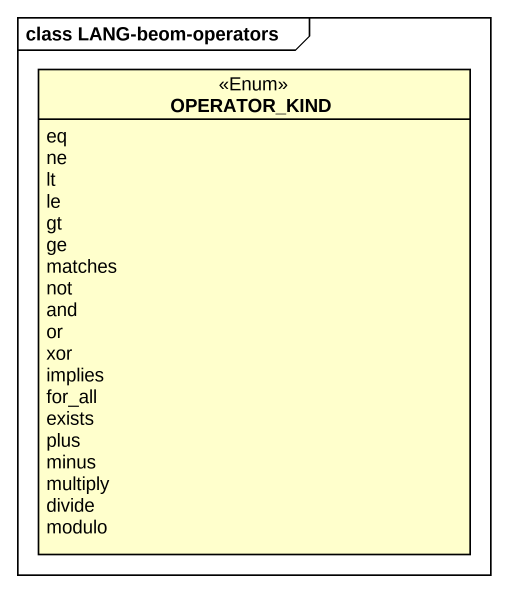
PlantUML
@startuml
mainframe class LANG-beom-operators
hide circle
hide empty members
enum OPERATOR_KIND <<Enum>> #FFFFCC {
  eq
  ne
  lt
  le
  gt
  ge
  matches
  not
  and
  or
  xor
  implies
  for_all
  exists
  plus
  minus
  multiply
  divide
  modulo
}
@enduml
